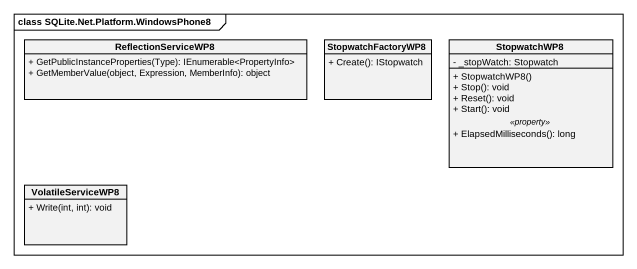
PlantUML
@startuml
mainframe class SQLite.Net.Platform.WindowsPhone8
hide circle
hide empty members
skinparam classAttributeIconSize 0
class ReflectionServiceWP8 {
  + GetPublicInstanceProperties(Type): IEnumerable<PropertyInfo>
  + GetMemberValue(object, Expression, MemberInfo): object
}
class StopwatchFactoryWP8 {
  + Create(): IStopwatch
}
class StopwatchWP8 {
  - _stopWatch: Stopwatch
  --
  + StopwatchWP8()
  + Stop(): void
  + Reset(): void
  + Start(): void
  .. <<property>> ..
  + ElapsedMilliseconds(): long
}
class VolatileServiceWP8 {
  + Write(int, int): void
}
@enduml
